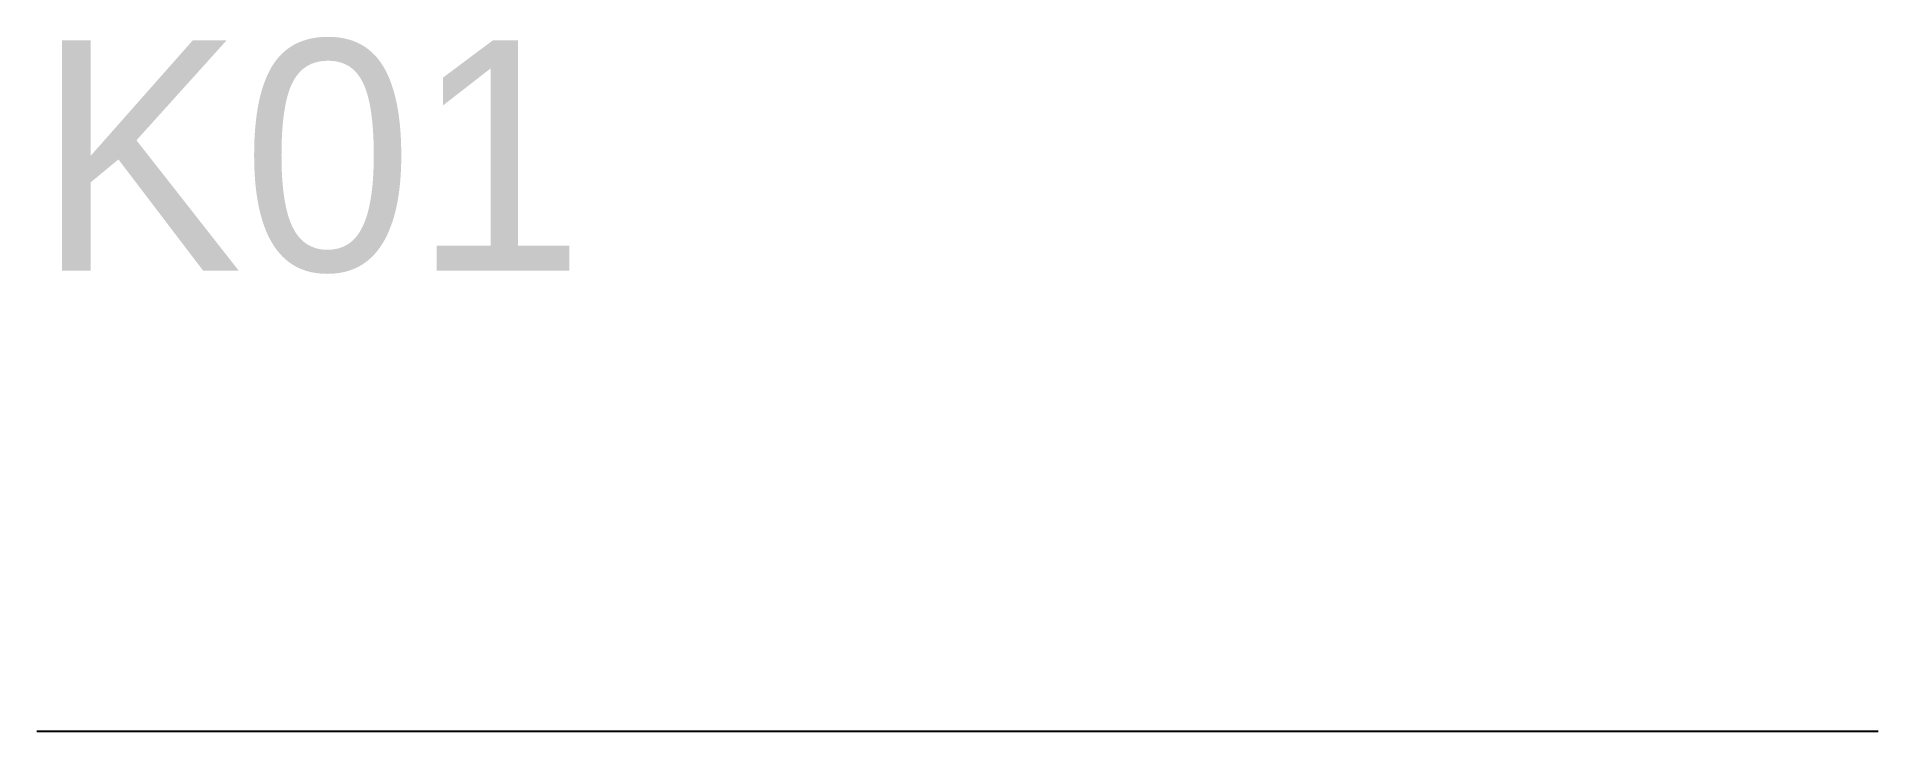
# Model space of a CAD drawing. Extents: x 10 to 30, y 10 to 17.5.
import ezdxf

# ---------------------------------------------------------------- set-up
doc = ezdxf.new("R2010")
doc.units = 0

# ---------------------------------------------------------------- blocks, each defined once
blk = doc.blocks.new('TAGGED_BLOCK')
blk.add_line((0, 0), (20, 0))
at = {"layer": 'TEXT'}
blk.add_attdef('KOD', (0, 5), '', height=2.5, dxfattribs=at)

msp = doc.modelspace()

# ---------------------------------------------------------------- block references
msp.add_blockref('TAGGED_BLOCK', (10, 10)).add_auto_attribs({'KOD': 'K01'})

doc.saveas('drawing.dxf')
